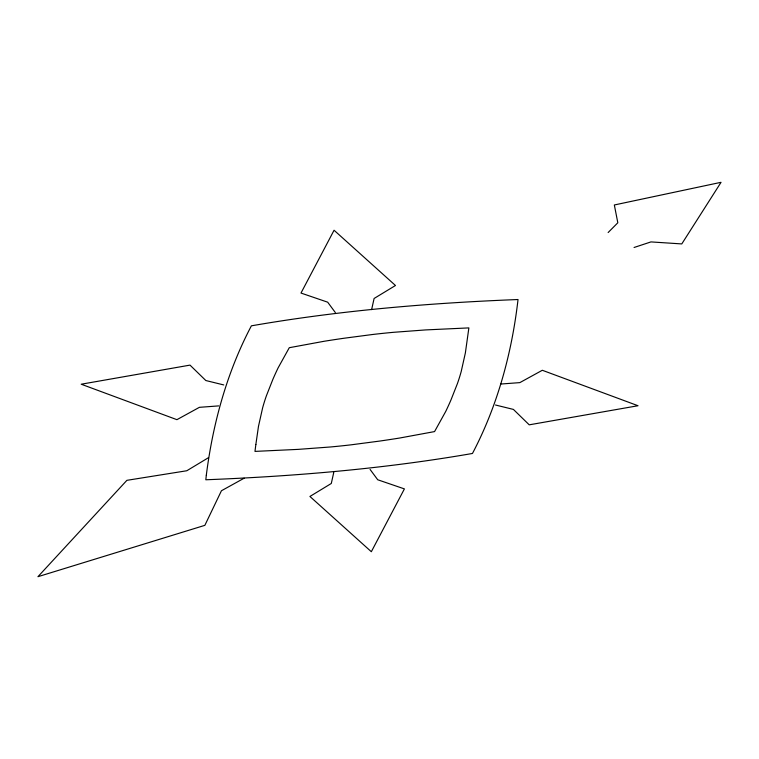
<?xml version="1.0" encoding="UTF-8"?>
<svg xmlns="http://www.w3.org/2000/svg" width="759" height="759" viewBox="0 0 759 759"><rect width="100%" height="100%" fill="white"/><g stroke="black" fill="none" stroke-linecap="round" stroke-linejoin="round"><path stroke-width="1.14" d="M333.78 472.335L331.294 483.483L309.919 496.462L371.331 551.717L404.405 488.9L377.716 479.764L370.079 469.432M371.616 309.625L374.102 298.477L395.477 285.498L334.064 230.243L300.991 293.059L327.679 302.186L335.317 312.528M608.139 232.529L617.817 222.776L614.335 204.977L721.05 182.312L681.781 243.924L650.956 241.912L634.059 247.491M208.545 457.639L186.799 470.751L126.895 480.333L37.95 576.688L204.854 525.342L221.438 490.75L244.151 478.198M500.523 384.054L519.839 382.621L542.315 370.278L638.025 405.733L529.222 424.831L513.407 409.414L495.494 405.012M218.706 405.894L199.399 407.327L176.913 419.67L81.213 384.215L190.006 365.117L205.831 380.534L223.744 384.936M206.315 475.191L205.822 479.773C295.09 476.263 384.396 468.787 472.459 453.465C497.534 405.818 511.898 352.869 518.027 299.52C428.759 303.031 339.453 310.507 251.39 325.829C226.969 372.1 212.871 423.427 206.315 475.191M255.859 444.48L254.977 451.396L298.325 449.366L330.317 446.985A491.111 283.543 0 0 0 351.303 444.802L379.785 441.055A767.472 443.095 0 0 0 399.68 438.028L434.565 431.586L445.723 411.444A767.472 443.095 0 0 0 450.969 399.955L457.449 383.513A491.111 283.543 0 0 0 461.235 371.398L465.371 352.926L468.872 327.897L425.524 329.928L393.532 332.309A491.111 283.543 0 0 0 372.546 334.501L344.064 338.239A767.472 443.095 0 0 0 324.169 341.265L289.283 347.707L278.126 367.849A767.472 443.095 0 0 0 272.879 379.339L266.4 395.781A491.111 283.543 0 0 0 262.614 407.896L258.477 426.368L255.859 444.48"/></g></svg>
